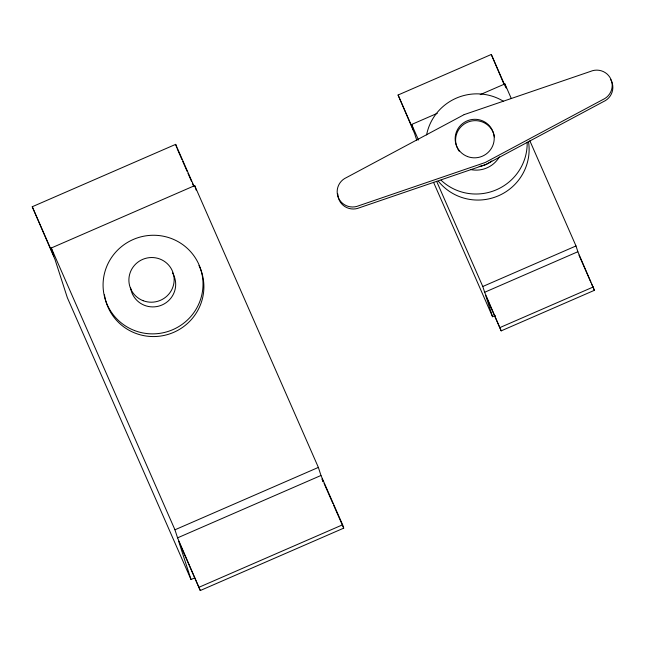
<?xml version="1.0" encoding="UTF-8"?>
<svg xmlns="http://www.w3.org/2000/svg" width="645" height="645" viewBox="0 0 645 645"><rect width="100%" height="100%" fill="white"/><g stroke="black" fill="none" stroke-linecap="round" stroke-linejoin="round"><path stroke-width="0.97" d="M194.693 577.904L191.017 579.508L67.346 297.7L54.978 259.411L32.25 206.739L175.666 144.359L194.097 186.373M416.783 140.312L414.622 133.596L398.078 95.017L491.297 54.47L505.567 86.986M32.25 206.739L53.89 256.057L51.286 247.994L194.701 185.615L318.372 467.415L320.976 475.478L342.616 524.796L343.704 528.15L200.289 590.53L178.649 541.22L191.017 579.508M398.078 95.017L413.534 130.242L411.671 124.461L437.262 113.335M480.211 94.646L504.89 83.915L511.316 98.572M576.001 245.955L577.864 251.727L594.408 290.315L501.189 330.861L484.645 292.274L482.782 286.501L576.001 245.955L529.843 140.779M484.645 292.274L577.864 251.727M433.553 182.309L492.546 316.727L495.312 315.526M500.101 327.499L593.319 286.952M200.289 590.53L177.56 537.857L174.956 529.795L318.372 467.415M177.56 537.857L320.976 475.478M199.208 587.176L342.616 524.796M503.874 84.019L491.297 54.47M578.952 255.089L590.844 282.188M591.634 283.994L594.408 290.315M411.671 124.461L418.5 140.03M436.625 181.326L482.782 286.501M501.189 330.861L485.733 295.636L492.546 316.727M177.149 148.632L181.963 159.589M182.761 161.419L187.171 171.465M187.969 173.287L191.581 181.511M192.379 183.333L193.581 186.074M323.266 481.581L322.065 478.84L322.992 481.71M324.064 483.403L332.885 503.495M333.683 505.325L343.704 528.15M51.286 247.994L174.956 529.795M504.89 83.915L506.22 88.043M194.701 185.615L196.153 190.09M175.666 144.359L176.746 147.721M499.359 156.912A26.59 26.155 -17.9 0 1 470.407 169.506M491.804 160.968A26.59 26.155 -17.9 0 1 479.179 166.458M337.819 193.968A15.641 15.383 -17.9 0 0 359.62 207.69L485.846 164.531L603.422 101.644A15.641 15.383 -17.9 0 0 610.654 79.537M528.594 142.255A50.834 50.004 -17.9 0 1 498.472 195.774A50.834 50.004 -17.9 0 1 438.552 181.414M527.167 142.222A50.834 50.004 -17.9 0 1 496.755 189.63A50.834 50.004 -17.9 0 1 441.051 180.189M426.587 134.902A50.834 50.004 -17.9 0 1 503.624 101.394M459.192 151.196A19.552 19.229 -17.9 0 1 457.619 148.608M457.192 147.705A19.552 19.229 -17.9 0 1 469.794 121.429A19.552 19.229 -17.9 0 1 494.433 136.934M198.974 265.506A50.052 49.23 -17.9 0 1 168.498 334.279A50.052 49.23 -17.9 0 1 104.466 294.87M172.489 272.932A22.68 22.309 -17.9 0 1 160.629 305.545A22.68 22.309 -17.9 0 1 130.637 288.017M464.174 114.608L346.599 177.496A15.641 15.383 -17.9 0 0 338.44 197.822A15.641 15.383 -17.9 0 0 358.967 205.674L485.201 162.516L602.769 99.628A15.641 15.383 -17.9 0 0 610.928 79.303A15.641 15.383 -17.9 0 0 590.401 71.45L464.174 114.608M467.472 156.533A19.552 19.229 -17.9 0 0 494.006 135.587A19.552 19.229 -17.9 0 0 462.578 123.566A19.552 19.229 -17.9 0 0 467.472 156.533M134.587 330.562A50.052 49.23 -17.9 0 0 202.498 276.955A50.052 49.23 -17.9 0 0 122.058 246.18A50.052 49.23 -17.9 0 0 134.587 330.562M143.166 300.707A22.68 22.309 -17.9 0 0 173.932 276.415A22.68 22.309 -17.9 0 0 137.482 262.475A22.68 22.309 -17.9 0 0 143.166 300.707"/></g></svg>
